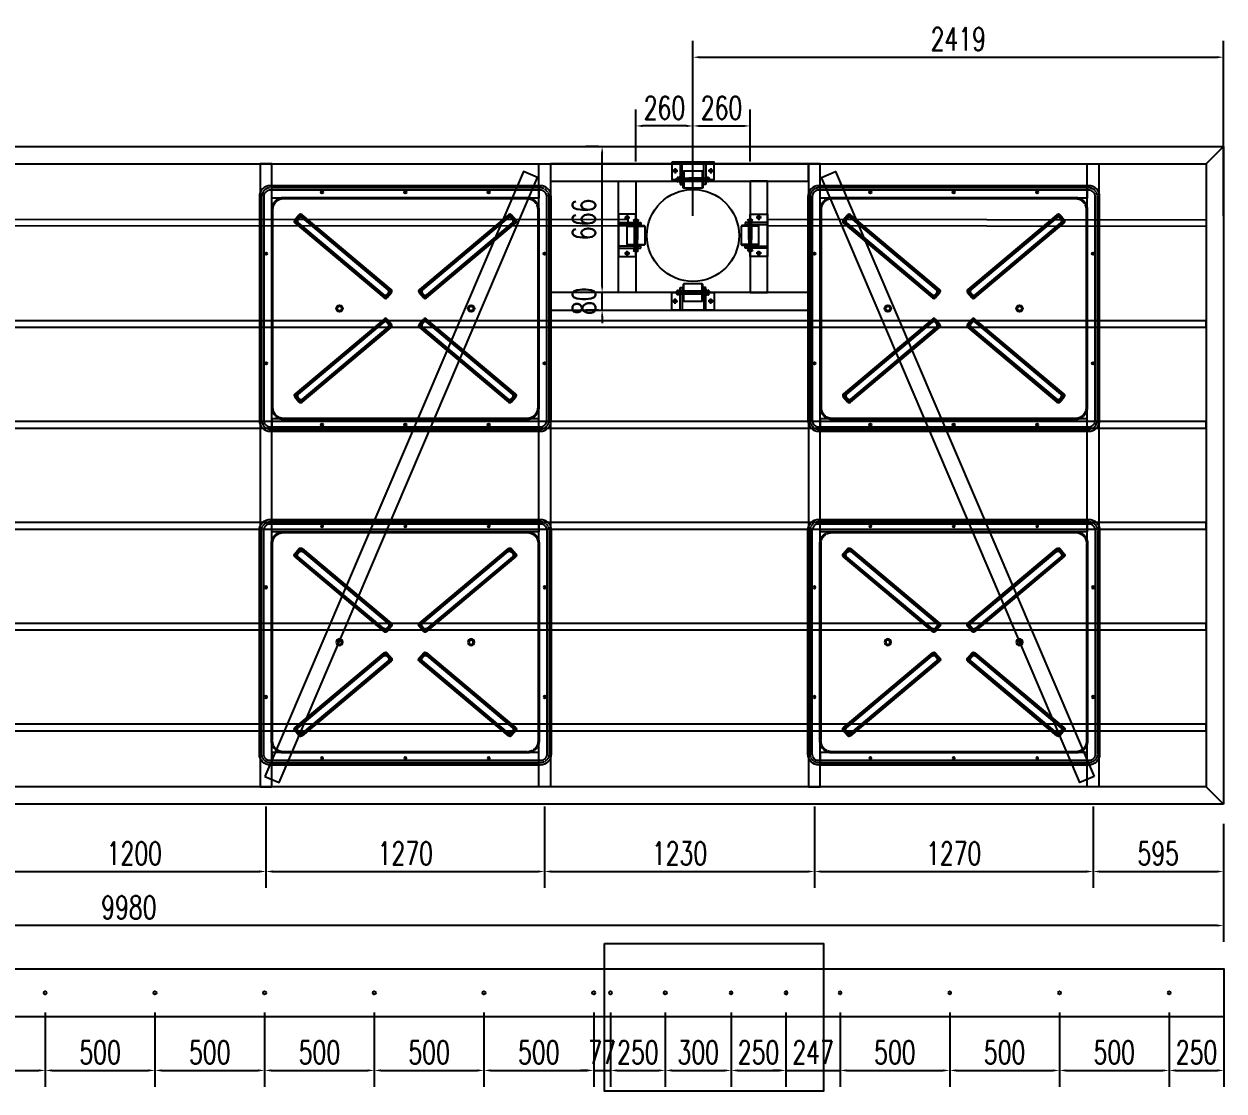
# Model space of a CAD drawing. Header units: millimetres. Extents: x 20612 to 158249, y -13511 to 156976.
# Drawn here: x 87817 to 93287, y 7918 to 12784 of the extents above; entities that cross this region are included whole.
import ezdxf

# ---------------------------------------------------------------- set-up
doc = ezdxf.new("R2010")
doc.units = ezdxf.units.MM
doc.header["$LTSCALE"] = 10
for name, pattern in [('-6_350_HOLE$0$DASH', [0.35, 0.25, -0.1]), ('CENTER2', [28.575, 19.05, -3.175, 3.175, -3.175]), ('DASHED2', [9.525, 6.35, -3.175])]:
    doc.linetypes.add(name, pattern=pattern)
for name, color, linetype in [('W-FLOAT_BOWL浮筒', 253, 'Continuous'), ('W-MOUNTING固定方式', 5, 'Continuous'), ('W-STEEL_FRAME钢架', 3, 'Continuous'), ('W-STEEL_KEEL钢龙骨', 5, 'Continuous')]:
    doc.layers.add(name, color=color, linetype=linetype)
doc.styles.add('STANDARD_T3', font='simplex.shx', dxfattribs={"width": 0.7, "bigfont": 'hztxt.shx'})
doc.dimstyles.new('W&&30', dxfattribs={"dimtxt": 105, "dimasz": 30, "dimexe": 75, "dimexo": 90, "dimgap": 30, "dimtad": 1, "dimdec": 0, "dimzin": 0, "dimdsep": 46, "dimtxsty": 'STANDARD_T3', "dimcen": 0.09, "dimclrd": 1, "dimclre": 1, "dimclrt": 7, "dimazin": 2, "dimtfac": 1, "dimtdec": 0, "dimtix": 1, "dimtmove": 2, "dimatfit": 3, "dimfxl": 100, "dimtolj": 1, "dimtzin": 0, "dimarcsym": 0})

# ---------------------------------------------------------------- blocks, each defined once
blk = doc.blocks.new('*D211')
at = {"color": 1, "lineweight": -2, "transparency": 16777216}
for p, q in [((87719.9, 9214.7), (87719.9, 8843.9)), ((88919.9, 9214.7), (88919.9, 8843.9)), ((87749.9, 8918.9), (88889.9, 8918.9))]:
    blk.add_line(p, q, dxfattribs=at)
at = {"color": 1, "transparency": 16777216}
for points in [[(87749.9, 8923.9), (87749.9, 8913.9), (87719.9, 8918.9)], [(88889.9, 8923.9), (88889.9, 8913.9), (88919.9, 8918.9)]]:
    blk.add_solid(points, dxfattribs=at)
at = {"layer": 'Defpoints', "color": 0, "transparency": 16777216}
for p in [(87719.9, 9304.7), (88919.9, 9304.7), (88919.9, 8918.9)]:
    blk.add_point(p, dxfattribs=at)
at = {"color": 7, "transparency": 16777216, "insert": (88319.9, 9001.4), "char_height": 105, "attachment_point": 5, "style": 'STANDARD_T3'}
blk.add_mtext('\\A1;1200', dxfattribs=at)
blk = doc.blocks.new('*D212')
at = {"color": 1, "lineweight": -2, "transparency": 16777216}
for p, q in [((88919.9, 9214.7), (88919.9, 8843.9)), ((90189.9, 9214.7), (90189.9, 8843.9)), ((88949.9, 8918.9), (90159.9, 8918.9))]:
    blk.add_line(p, q, dxfattribs=at)
at = {"color": 1, "transparency": 16777216}
for points in [[(88949.9, 8923.9), (88949.9, 8913.9), (88919.9, 8918.9)], [(90159.9, 8923.9), (90159.9, 8913.9), (90189.9, 8918.9)]]:
    blk.add_solid(points, dxfattribs=at)
at = {"layer": 'Defpoints', "color": 0, "transparency": 16777216}
for p in [(88919.9, 9304.7), (90189.9, 9304.7), (90189.9, 8918.9)]:
    blk.add_point(p, dxfattribs=at)
at = {"color": 7, "transparency": 16777216, "insert": (89554.9, 9001.4), "char_height": 105, "attachment_point": 5, "style": 'STANDARD_T3'}
blk.add_mtext('\\A1;1270', dxfattribs=at)
blk = doc.blocks.new('*D213')
at = {"color": 1, "lineweight": -2, "transparency": 16777216}
for p, q in [((90189.9, 9214.7), (90189.9, 8843.9)), ((91419.9, 9214.7), (91419.9, 8843.9)), ((90219.9, 8918.9), (91389.9, 8918.9))]:
    blk.add_line(p, q, dxfattribs=at)
at = {"color": 1, "transparency": 16777216}
for points in [[(90219.9, 8923.9), (90219.9, 8913.9), (90189.9, 8918.9)], [(91389.9, 8923.9), (91389.9, 8913.9), (91419.9, 8918.9)]]:
    blk.add_solid(points, dxfattribs=at)
at = {"layer": 'Defpoints', "color": 0, "transparency": 16777216}
for p in [(90189.9, 9304.7), (91419.9, 9304.7), (91419.9, 8918.9)]:
    blk.add_point(p, dxfattribs=at)
at = {"color": 7, "transparency": 16777216, "insert": (90804.9, 9001.4), "char_height": 105, "attachment_point": 5, "style": 'STANDARD_T3'}
blk.add_mtext('\\A1;1230', dxfattribs=at)
blk = doc.blocks.new('*D214')
at = {"color": 1, "lineweight": -2, "transparency": 16777216}
for p, q in [((91419.9, 9214.7), (91419.9, 8843.9)), ((92689.9, 9214.7), (92689.9, 8843.9)), ((91449.9, 8918.9), (92659.9, 8918.9))]:
    blk.add_line(p, q, dxfattribs=at)
at = {"color": 1, "transparency": 16777216}
for points in [[(91449.9, 8923.9), (91449.9, 8913.9), (91419.9, 8918.9)], [(92659.9, 8923.9), (92659.9, 8913.9), (92689.9, 8918.9)]]:
    blk.add_solid(points, dxfattribs=at)
at = {"layer": 'Defpoints', "color": 0, "transparency": 16777216}
for p in [(91419.9, 9304.7), (92689.9, 9304.7), (92689.9, 8918.9)]:
    blk.add_point(p, dxfattribs=at)
at = {"color": 7, "transparency": 16777216, "insert": (92054.9, 9001.4), "char_height": 105, "attachment_point": 5, "style": 'STANDARD_T3'}
blk.add_mtext('\\A1;1270', dxfattribs=at)
blk = doc.blocks.new('1')
at = {"layer": 'W-FLOAT_BOWL浮筒'}
for points in [[(10, -25), (540, -25, 0.414214), (550, -15), (550, 15, 0.414214), (540, 25), (10, 25, 0.414214), (0, 15), (0, -15, 0.414214)], [(15, -20), (535, -20, 0.414214), (545, -10), (545, 10, 0.414214), (535, 20), (15, 20, 0.414214), (5, 10), (5, -10, 0.414214)], [(20, -15), (530, -15, 0.414214), (540, -5), (540, 5, 0.414214), (530, 15), (20, 15, 0.414214), (10, 5), (10, -5, 0.414214)]]:
    blk.add_lwpolyline(points, format="xyb", close=True, dxfattribs=at)
blk = doc.blocks.new('fxpm')
at = {"layer": 'W-FLOAT_BOWL浮筒'}
for points in [[(35.4, -1105.4), (1265.4, -1105.4, 0.414214), (1315.4, -1055.4), (1315.4, -35.4, 0.414214), (1265.4, 14.6), (35.4, 14.6, 0.414214), (-14.6, -35.4), (-14.6, -1055.4, 0.414214)], [(35.4, -1085.4), (1265.4, -1085.4, 0.414214), (1295.4, -1055.4), (1295.4, -35.4, 0.414214), (1265.4, -5.4), (35.4, -5.4, 0.414214), (5.4, -35.4), (5.4, -1055.4, 0.414214)]]:
    blk.add_lwpolyline(points, format="xyb", close=True, dxfattribs=at)
at = {"layer": 'W-FLOAT_BOWL浮筒', "linetype": '-6_350_HOLE$0$DASH', "ltscale": 0.1}
for points in [[(35.4, -1095.4), (1265.4, -1095.4, 0.414214), (1305.4, -1055.4), (1305.4, -35.4, 0.414214), (1265.4, 4.6), (35.4, 4.6, 0.414214), (-4.6, -35.4), (-4.6, -1055.4, 0.414214)], [(95.4, -1050.4), (1205.4, -1050.4, 0.414214), (1260.4, -995.4), (1260.4, -95.4, 0.414214), (1205.4, -40.4), (95.4, -40.4, 0.414214), (40.4, -95.4), (40.4, -995.4, 0.414214)], [(95.4, -1045.4), (1205.4, -1045.4, 0.414214), (1255.4, -995.4), (1255.4, -95.4, 0.414214), (1205.4, -45.4), (95.4, -45.4, 0.414214), (45.4, -95.4), (45.4, -995.4, 0.414214)]]:
    blk.add_lwpolyline(points, format="xyb", close=True, dxfattribs=at)
at = {"layer": 'W-FLOAT_BOWL浮筒'}
for centre, radius in [((270.4, -15.4), 5), ((650.4, -15.4), 5), ((1030.4, -15.4), 5), ((15.4, -295.4), 5), ((1285.4, -295.4), 5), ((350.4, -545.4), 15), ((350.4, -545.4), 10), ((950.4, -545.4), 15), ((950.4, -545.4), 10), ((15.4, -795.4), 5), ((1285.4, -795.4), 5), ((270.4, -1075.4), 5), ((650.4, -1075.4), 5), ((1030.4, -1075.4), 5)]:
    blk.add_circle(centre, radius, dxfattribs=at)
for p, rotation in [((156.1, -130.9), 320.0184917511716), ((723.1, -484.3), 39.98150824882561), ((156.1, -959.8), 39.98150824882561), ((723.1, -606.4), 320.0184917511716)]:
    blk.add_blockref('1', p, dxfattribs=dict(at, rotation=rotation))
blk = doc.blocks.new('*U45')
blk.add_lwpolyline([(-12, 0), (-12, 2.5), (12, 2.5), (12, 0)], close=True)
blk = doc.blocks.new('*U46')
at = {"color": 8, "linetype": 'Continuous', "lineweight": 15}
for p, q in [((-1, 1.9), (-2.1, 1)), ((0, 1.4), (0, -1.4)), ((-1, -1.9), (-2.1, -1))]:
    blk.add_line(p, q, dxfattribs=at)
at = {"color": 7, "linetype": 'Continuous', "lineweight": 15}
for p, q in [((16, 1.4), (0, 1.4)), ((0, 0), (18.5, 0)), ((16, 1.4), (16, 0)), ((18.5, -1.4), (18.5, 0)), ((0, -1.4), (18.5, -1.4))]:
    blk.add_line(p, q, dxfattribs=at)
for centre, radius, start, end in [((-3.2, 0), 2.9, 41.3178, 318.6822), ((-3.2, 0), 1.45, 41.3178, 318.6822), ((0, 2.8), 2.82, 221.3178, 270), ((0, -2.8), 2.82, 90, 138.6822), ((0, 2.8), 1.37, 221.3178, 270), ((0, -2.8), 1.37, 90, 138.6822)]:
    blk.add_arc(centre, radius, start, end, dxfattribs=at)
blk = doc.blocks.new('无头销轴_B型_D12X150')
at = {"color": 0}
for p, q in [((-72, 6), (-72, -6)), ((72, 6), (72, -6))]:
    blk.add_line(p, q, dxfattribs=at)
blk.add_lwpolyline([(-75, 4.3), (-75, -4.3), (-72, -6), (72, -6), (75, -4.3), (75, 4.3), (72, 6), (-72, 6)], close=True, dxfattribs=at)
for centre in [(-69.5, 0), (69.5, 0)]:
    blk.add_circle(centre, 1.6, dxfattribs=at)
blk = doc.blocks.new('A$C1EDE4923')
at = {"color": 3, "linetype": 'CENTER2', "ltscale": 0.5}
for p, q in [((-235, 119.6), (-254, 119.6)), ((-146, 119.6), (-127, 119.6)), ((-284, 79.6), (-260, 79.6)), ((-272, 67.6), (-272, 91.6)), ((-97, 79.6), (-121, 79.6)), ((-109, 67.6), (-109, 91.6))]:
    blk.add_line(p, q, dxfattribs=at)
at = {"linetype": 'DASHED2'}
for p, q in [((-240, 126.1), (-249, 126.1)), ((-240, 113.1), (-249, 113.1)), ((-235.5, 125.9), (-145.5, 125.9)), ((-235.5, 113.3), (-145.5, 113.3)), ((-141, 126.1), (-132, 126.1)), ((-141, 113.1), (-132, 113.1))]:
    blk.add_line(p, q, dxfattribs=at)
at = {"color": 3, "linetype": 'CENTER2'}
blk.add_line((-240.9, 119.6), (-140, 119.6), dxfattribs=at)
for p, q in [((-232.5, 79.6), (-232.5, 159.6)), ((-148.5, 79.6), (-148.5, 159.6))]:
    blk.add_line(p, q)
for points in [[(-94, 39.6), (-94, 119.6), (-287, 119.6), (-287, 39.6)], [(-249, 141.6), (-240, 141.6), (-240, 39.6), (-249, 39.6)], [(-232.5, 159.6), (-148.5, 159.6), (-145.5, 156.6), (-145.5, 82.6), (-148.5, 79.6), (-232.5, 79.6), (-235.5, 82.6), (-235.5, 156.6)], [(-132, 141.6), (-141, 141.6), (-141, 39.6), (-132, 39.6)]]:
    blk.add_lwpolyline(points, close=True)
for centre in [(-272, 79.6), (-109, 79.6)]:
    blk.add_circle(centre, 7)
at = {"xscale": -1}
for name, p, rotation in [('无头销轴_B型_D12X150', (-190.5, 119.6), 180), ('*U46', (-260, 113.6), 270), ('*U45', (-249, 119.6), 90), ('*U45', (-237.5, 119.6), 90)]:
    blk.add_blockref(name, p, dxfattribs=dict(at, rotation=rotation))
for name, p, rotation in [('*U45', (-143.5, 119.6), 270), ('*U45', (-132, 119.6), 270), ('*U46', (-121, 113.6), 90)]:
    blk.add_blockref(name, p, dxfattribs=dict(rotation=rotation))
blk = doc.blocks.new('*U204')
at = {"layer": 'W-STEEL_FRAME钢架'}
for points in [[(-661.5, -1421), (-608.5, -1421), (-608.5, 1421), (-661.5, 1421)], [(661.5, -1421), (608.5, -1421), (608.5, 1421), (661.5, 1421)]]:
    blk.add_lwpolyline(points, close=True, dxfattribs=at)
at = {"layer": 'W-STEEL_FRAME钢架', "color": 2}
for points in [[(-608.5, 1264.5), (608.5, 1264.5), (608.5, 1317.5), (-608.5, 1317.5)], [(-608.5, 257.5), (608.5, 257.5), (608.5, 204.5), (-608.5, 204.5)], [(-608.5, -257.5), (608.5, -257.5), (608.5, -204.5), (-608.5, -204.5)], [(-608.5, -1264.5), (608.5, -1264.5), (608.5, -1317.5), (-608.5, -1317.5)]]:
    blk.add_lwpolyline(points, close=True, dxfattribs=at)
blk = doc.blocks.new('*U205')
at = {"layer": 'W-STEEL_FRAME钢架', "color": 0, "linetype": 'ByBlock', "lineweight": -2, "transparency": 16777216}
for p in [(0, 0), (2500, 0), (5000, 0), (7500, 0)]:
    blk.add_blockref('*U204', p, dxfattribs=at)
blk = doc.blocks.new('*U206')
at = {"layer": 'W-STEEL_KEEL钢龙骨'}
blk.add_lwpolyline([(-4911, 15), (4911, 15), (4911, -15), (-4911, -15)], close=True, dxfattribs=at)
blk = doc.blocks.new('*U207')
at = {"layer": 'W-STEEL_FRAME钢架', "color": 0, "linetype": 'ByBlock', "lineweight": -2, "transparency": 16777216}
for p in [(0, 1840), (0, 1380), (0, 920), (0, 460), (0, 0)]:
    blk.add_blockref('*U206', p, dxfattribs=at)
blk = doc.blocks.new('*D217')
at = {"color": 1, "lineweight": -2, "transparency": 16777216}
for p, q in [((92689.9, 9214.7), (92689.9, 8843.9)), ((93284.9, 9135.7), (93284.9, 8843.9)), ((92719.9, 8918.9), (93254.9, 8918.9))]:
    blk.add_line(p, q, dxfattribs=at)
at = {"color": 1, "transparency": 16777216}
for points in [[(92719.9, 8923.9), (92719.9, 8913.9), (92689.9, 8918.9)], [(93254.9, 8923.9), (93254.9, 8913.9), (93284.9, 8918.9)]]:
    blk.add_solid(points, dxfattribs=at)
at = {"layer": 'Defpoints', "color": 0, "transparency": 16777216}
for p in [(92689.9, 9304.7), (93284.9, 9225.7), (93284.9, 8918.9)]:
    blk.add_point(p, dxfattribs=at)
at = {"color": 7, "transparency": 16777216, "insert": (92987.4, 9001.4), "char_height": 105, "attachment_point": 5, "style": 'STANDARD_T3'}
blk.add_mtext('\\A1;595', dxfattribs=at)
blk = doc.blocks.new('*D218')
at = {"layer": 'Defpoints', "color": 0, "transparency": 16777216}
for p in [(83304.9, 9225.7), (93284.9, 9225.7), (83304.9, 8672.7)]:
    blk.add_point(p, dxfattribs=at)
at = {"layer": 'W-STEEL_FRAME钢架', "color": 1, "lineweight": -2, "transparency": 16777216}
for p, q in [((83304.9, 9135.7), (83304.9, 8597.7)), ((93284.9, 9135.7), (93284.9, 8597.7)), ((93254.9, 8672.7), (83334.9, 8672.7))]:
    blk.add_line(p, q, dxfattribs=at)
at = {"layer": 'W-STEEL_FRAME钢架', "color": 1, "transparency": 16777216}
for points in [[(83334.9, 8677.7), (83334.9, 8667.7), (83304.9, 8672.7)], [(93254.9, 8677.7), (93254.9, 8667.7), (93284.9, 8672.7)]]:
    blk.add_solid(points, dxfattribs=at)
at = {"layer": 'W-STEEL_FRAME钢架', "color": 7, "transparency": 16777216, "insert": (88294.9, 8755.2), "char_height": 105, "attachment_point": 5, "style": 'STANDARD_T3'}
blk.add_mtext('\\A1;9980', dxfattribs=at)
blk = doc.blocks.new('*D220')
at = {"layer": 'Defpoints', "color": 0, "transparency": 16777216}
for p in [(93284.9, 12632.6), (90866.3, 11819.7), (93284.9, 11819.7)]:
    blk.add_point(p, dxfattribs=at)
at = {"layer": 'W-STEEL_FRAME钢架', "color": 1, "lineweight": -2, "transparency": 16777216}
for p, q in [((90866.3, 11909.7), (90866.3, 12707.6)), ((93284.9, 11909.7), (93284.9, 12707.6)), ((90896.3, 12632.6), (93254.9, 12632.6))]:
    blk.add_line(p, q, dxfattribs=at)
at = {"layer": 'W-STEEL_FRAME钢架', "color": 1, "transparency": 16777216}
for points in [[(90896.3, 12637.6), (90896.3, 12627.6), (90866.3, 12632.6)], [(93254.9, 12637.6), (93254.9, 12627.6), (93284.9, 12632.6)]]:
    blk.add_solid(points, dxfattribs=at)
at = {"layer": 'W-STEEL_FRAME钢架', "color": 7, "transparency": 16777216, "insert": (92075.6, 12715.1), "char_height": 105, "attachment_point": 5, "style": 'STANDARD_T3'}
blk.add_mtext('\\A1;2419', dxfattribs=at)
blk = doc.blocks.new('*D221')
at = {"layer": 'Defpoints', "color": 0, "transparency": 16777216}
for p in [(90452.2, 11559.7), (90452.2, 11559.7), (90526.3, 11479.7)]:
    blk.add_point(p, dxfattribs=at)
at = {"layer": 'W-STEEL_FRAME钢架', "color": 1, "lineweight": -2, "transparency": 16777216}
for p, q in [((90452.2, 11589.7), (90452.2, 11619.7)), ((90452.2, 11479.7), (90452.2, 11559.7)), ((90542.2, 11559.7), (90527.2, 11559.7)), ((90436.3, 11479.7), (90377.2, 11479.7)), ((90452.2, 11449.7), (90452.2, 11419.7))]:
    blk.add_line(p, q, dxfattribs=at)
at = {"layer": 'W-STEEL_FRAME钢架', "color": 1, "transparency": 16777216}
for points in [[(90447.2, 11589.7), (90457.2, 11589.7), (90452.2, 11559.7)], [(90447.2, 11449.7), (90457.2, 11449.7), (90452.2, 11479.7)]]:
    blk.add_solid(points, dxfattribs=at)
at = {"layer": 'W-STEEL_FRAME钢架', "color": 7, "transparency": 16777216, "insert": (90369.7, 11519.7), "char_height": 105, "attachment_point": 5, "rotation": 90, "style": 'STANDARD_T3'}
blk.add_mtext('\\A1;80', dxfattribs=at)
blk = doc.blocks.new('*D222')
at = {"layer": 'Defpoints', "color": 0, "transparency": 16777216}
for p in [(90452.2, 12225.7), (90526.3, 12225.7), (90452.2, 11559.7)]:
    blk.add_point(p, dxfattribs=at)
at = {"layer": 'W-STEEL_FRAME钢架', "color": 1, "lineweight": -2, "transparency": 16777216}
for p, q in [((90436.3, 12225.7), (90377.2, 12225.7)), ((90452.2, 11589.7), (90452.2, 12195.7)), ((90542.2, 11559.7), (90527.2, 11559.7))]:
    blk.add_line(p, q, dxfattribs=at)
at = {"layer": 'W-STEEL_FRAME钢架', "color": 1, "transparency": 16777216}
for points in [[(90447.2, 12195.7), (90457.2, 12195.7), (90452.2, 12225.7)], [(90447.2, 11589.7), (90457.2, 11589.7), (90452.2, 11559.7)]]:
    blk.add_solid(points, dxfattribs=at)
at = {"layer": 'W-STEEL_FRAME钢架', "color": 7, "transparency": 16777216, "insert": (90369.7, 11892.7), "char_height": 105, "attachment_point": 5, "rotation": 90, "style": 'STANDARD_T3'}
blk.add_mtext('\\A1;666', dxfattribs=at)
blk = doc.blocks.new('*D223')
at = {"layer": 'Defpoints', "color": 0, "transparency": 16777216}
for p in [(90606.3, 12319.1), (90606.3, 12066.7), (90866.3, 11819.7)]:
    blk.add_point(p, dxfattribs=at)
at = {"layer": 'W-STEEL_FRAME钢架', "color": 1, "lineweight": -2, "transparency": 16777216}
for p, q in [((90606.3, 12156.7), (90606.3, 12394.1)), ((90866.3, 11909.7), (90866.3, 12394.1)), ((90836.3, 12319.1), (90636.3, 12319.1))]:
    blk.add_line(p, q, dxfattribs=at)
at = {"layer": 'W-STEEL_FRAME钢架', "color": 1, "transparency": 16777216}
for points in [[(90636.3, 12324.1), (90636.3, 12314.1), (90606.3, 12319.1)], [(90836.3, 12324.1), (90836.3, 12314.1), (90866.3, 12319.1)]]:
    blk.add_solid(points, dxfattribs=at)
at = {"layer": 'W-STEEL_FRAME钢架', "color": 7, "transparency": 16777216, "insert": (90736.3, 12401.6), "char_height": 105, "attachment_point": 5, "style": 'STANDARD_T3'}
blk.add_mtext('\\A1;260', dxfattribs=at)
blk = doc.blocks.new('*D224')
at = {"layer": 'Defpoints', "color": 0, "transparency": 16777216}
for p in [(91126.3, 12319.1), (91126.3, 12066.7), (90866.3, 11819.7)]:
    blk.add_point(p, dxfattribs=at)
at = {"layer": 'W-STEEL_FRAME钢架', "color": 1, "lineweight": -2, "transparency": 16777216}
for p, q in [((90866.3, 11909.7), (90866.3, 12394.1)), ((91126.3, 12156.7), (91126.3, 12394.1)), ((90896.3, 12319.1), (91096.3, 12319.1))]:
    blk.add_line(p, q, dxfattribs=at)
at = {"layer": 'W-STEEL_FRAME钢架', "color": 1, "transparency": 16777216}
for points in [[(90896.3, 12324.1), (90896.3, 12314.1), (90866.3, 12319.1)], [(91096.3, 12324.1), (91096.3, 12314.1), (91126.3, 12319.1)]]:
    blk.add_solid(points, dxfattribs=at)
at = {"layer": 'W-STEEL_FRAME钢架', "color": 7, "transparency": 16777216, "insert": (90996.3, 12401.6), "char_height": 105, "attachment_point": 5, "style": 'STANDARD_T3'}
blk.add_mtext('\\A1;260', dxfattribs=at)
blk = doc.blocks.new('*U305')
blk.add_circle((0, 0), 7)
blk = doc.blocks.new('*U306')
at = {"color": 0, "linetype": 'ByBlock', "lineweight": -2, "transparency": 16777216}
for p in [(0, 0), (500, 0), (1000, 0), (1500, 0), (2000, 0), (2500, 0), (3000, 0), (3500, 0), (4000, 0), (4500, 0), (5000, 0), (5500, 0), (6000, 0), (6500, 0), (7000, 0)]:
    blk.add_blockref('*U305', p, dxfattribs=at)
blk = doc.blocks.new('*U307')
blk.add_circle((0, 0), 7)
blk = doc.blocks.new('*U308')
at = {"color": 0, "linetype": 'ByBlock', "lineweight": -2, "transparency": 16777216}
for p in [(0, 0), (500, 0), (1000, 0), (1500, 0)]:
    blk.add_blockref('*U307', p, dxfattribs=at)
blk = doc.blocks.new('*D318')
at = {"color": 1, "lineweight": -2, "transparency": 16777216}
for p, q in [((87413.6, 8275.6), (87413.6, 7936.7)), ((87913.6, 8275.6), (87913.6, 7936.7)), ((87443.6, 8011.7), (87883.6, 8011.7))]:
    blk.add_line(p, q, dxfattribs=at)
at = {"color": 1, "transparency": 16777216}
for points in [[(87443.6, 8016.7), (87443.6, 8006.7), (87413.6, 8011.7)], [(87883.6, 8016.7), (87883.6, 8006.7), (87913.6, 8011.7)]]:
    blk.add_solid(points, dxfattribs=at)
at = {"layer": 'Defpoints', "color": 0, "transparency": 16777216}
for p in [(87413.6, 8365.6), (87913.6, 8365.6), (87913.6, 8011.7)]:
    blk.add_point(p, dxfattribs=at)
at = {"color": 7, "transparency": 16777216, "insert": (87663.6, 8094.2), "char_height": 105, "attachment_point": 5, "style": 'STANDARD_T3'}
blk.add_mtext('\\A1;500', dxfattribs=at)
blk = doc.blocks.new('*D319')
at = {"color": 1, "lineweight": -2, "transparency": 16777216}
for p, q in [((87913.6, 8275.6), (87913.6, 7936.7)), ((88413.6, 8275.6), (88413.6, 7936.7)), ((87943.6, 8011.7), (88383.6, 8011.7))]:
    blk.add_line(p, q, dxfattribs=at)
at = {"color": 1, "transparency": 16777216}
for points in [[(87943.6, 8016.7), (87943.6, 8006.7), (87913.6, 8011.7)], [(88383.6, 8016.7), (88383.6, 8006.7), (88413.6, 8011.7)]]:
    blk.add_solid(points, dxfattribs=at)
at = {"layer": 'Defpoints', "color": 0, "transparency": 16777216}
for p in [(87913.6, 8365.6), (88413.6, 8365.6), (88413.6, 8011.7)]:
    blk.add_point(p, dxfattribs=at)
at = {"color": 7, "transparency": 16777216, "insert": (88163.6, 8094.2), "char_height": 105, "attachment_point": 5, "style": 'STANDARD_T3'}
blk.add_mtext('\\A1;500', dxfattribs=at)
blk = doc.blocks.new('*D320')
at = {"color": 1, "lineweight": -2, "transparency": 16777216}
for p, q in [((88413.6, 8275.6), (88413.6, 7936.7)), ((88913.6, 8275.6), (88913.6, 7936.7)), ((88443.6, 8011.7), (88883.6, 8011.7))]:
    blk.add_line(p, q, dxfattribs=at)
at = {"color": 1, "transparency": 16777216}
for points in [[(88443.6, 8016.7), (88443.6, 8006.7), (88413.6, 8011.7)], [(88883.6, 8016.7), (88883.6, 8006.7), (88913.6, 8011.7)]]:
    blk.add_solid(points, dxfattribs=at)
at = {"layer": 'Defpoints', "color": 0, "transparency": 16777216}
for p in [(88413.6, 8365.6), (88913.6, 8365.6), (88913.6, 8011.7)]:
    blk.add_point(p, dxfattribs=at)
at = {"color": 7, "transparency": 16777216, "insert": (88663.6, 8094.2), "char_height": 105, "attachment_point": 5, "style": 'STANDARD_T3'}
blk.add_mtext('\\A1;500', dxfattribs=at)
blk = doc.blocks.new('*D321')
at = {"color": 1, "lineweight": -2, "transparency": 16777216}
for p, q in [((88913.6, 8275.6), (88913.6, 7936.7)), ((89413.6, 8275.6), (89413.6, 7936.7)), ((88943.6, 8011.7), (89383.6, 8011.7))]:
    blk.add_line(p, q, dxfattribs=at)
at = {"color": 1, "transparency": 16777216}
for points in [[(88943.6, 8016.7), (88943.6, 8006.7), (88913.6, 8011.7)], [(89383.6, 8016.7), (89383.6, 8006.7), (89413.6, 8011.7)]]:
    blk.add_solid(points, dxfattribs=at)
at = {"layer": 'Defpoints', "color": 0, "transparency": 16777216}
for p in [(88913.6, 8365.6), (89413.6, 8365.6), (89413.6, 8011.7)]:
    blk.add_point(p, dxfattribs=at)
at = {"color": 7, "transparency": 16777216, "insert": (89163.6, 8094.2), "char_height": 105, "attachment_point": 5, "style": 'STANDARD_T3'}
blk.add_mtext('\\A1;500', dxfattribs=at)
blk = doc.blocks.new('*D322')
at = {"color": 1, "lineweight": -2, "transparency": 16777216}
for p, q in [((89413.6, 8275.6), (89413.6, 7936.7)), ((89913.6, 8275.6), (89913.6, 7936.7)), ((89443.6, 8011.7), (89883.6, 8011.7))]:
    blk.add_line(p, q, dxfattribs=at)
at = {"color": 1, "transparency": 16777216}
for points in [[(89443.6, 8016.7), (89443.6, 8006.7), (89413.6, 8011.7)], [(89883.6, 8016.7), (89883.6, 8006.7), (89913.6, 8011.7)]]:
    blk.add_solid(points, dxfattribs=at)
at = {"layer": 'Defpoints', "color": 0, "transparency": 16777216}
for p in [(89413.6, 8365.6), (89913.6, 8365.6), (89913.6, 8011.7)]:
    blk.add_point(p, dxfattribs=at)
at = {"color": 7, "transparency": 16777216, "insert": (89663.6, 8094.2), "char_height": 105, "attachment_point": 5, "style": 'STANDARD_T3'}
blk.add_mtext('\\A1;500', dxfattribs=at)
blk = doc.blocks.new('*D323')
at = {"color": 1, "lineweight": -2, "transparency": 16777216}
for p, q in [((89913.6, 8275.6), (89913.6, 7936.7)), ((90413.6, 8275.6), (90413.6, 7936.7)), ((89943.6, 8011.7), (90383.6, 8011.7))]:
    blk.add_line(p, q, dxfattribs=at)
at = {"color": 1, "transparency": 16777216}
for points in [[(89943.6, 8016.7), (89943.6, 8006.7), (89913.6, 8011.7)], [(90383.6, 8016.7), (90383.6, 8006.7), (90413.6, 8011.7)]]:
    blk.add_solid(points, dxfattribs=at)
at = {"layer": 'Defpoints', "color": 0, "transparency": 16777216}
for p in [(89913.6, 8365.6), (90413.6, 8365.6), (90413.6, 8011.7)]:
    blk.add_point(p, dxfattribs=at)
at = {"color": 7, "transparency": 16777216, "insert": (90163.6, 8094.2), "char_height": 105, "attachment_point": 5, "style": 'STANDARD_T3'}
blk.add_mtext('\\A1;500', dxfattribs=at)
blk = doc.blocks.new('*D324')
at = {"color": 1, "lineweight": -2, "transparency": 16777216}
for p, q in [((91536.9, 8275.6), (91536.9, 7936.7)), ((92036.9, 8275.6), (92036.9, 7936.7)), ((91566.9, 8011.7), (92006.9, 8011.7))]:
    blk.add_line(p, q, dxfattribs=at)
at = {"color": 1, "transparency": 16777216}
for points in [[(91566.9, 8016.7), (91566.9, 8006.7), (91536.9, 8011.7)], [(92006.9, 8016.7), (92006.9, 8006.7), (92036.9, 8011.7)]]:
    blk.add_solid(points, dxfattribs=at)
at = {"layer": 'Defpoints', "color": 0, "transparency": 16777216}
for p in [(91536.9, 8365.6), (92036.9, 8365.6), (92036.9, 8011.7)]:
    blk.add_point(p, dxfattribs=at)
at = {"color": 7, "transparency": 16777216, "insert": (91786.9, 8094.2), "char_height": 105, "attachment_point": 5, "style": 'STANDARD_T3'}
blk.add_mtext('\\A1;500', dxfattribs=at)
blk = doc.blocks.new('*D325')
at = {"color": 1, "lineweight": -2, "transparency": 16777216}
for p, q in [((92036.9, 8275.6), (92036.9, 7936.7)), ((92536.9, 8275.6), (92536.9, 7936.7)), ((92066.9, 8011.7), (92506.9, 8011.7))]:
    blk.add_line(p, q, dxfattribs=at)
at = {"color": 1, "transparency": 16777216}
for points in [[(92066.9, 8016.7), (92066.9, 8006.7), (92036.9, 8011.7)], [(92506.9, 8016.7), (92506.9, 8006.7), (92536.9, 8011.7)]]:
    blk.add_solid(points, dxfattribs=at)
at = {"layer": 'Defpoints', "color": 0, "transparency": 16777216}
for p in [(92036.9, 8365.6), (92536.9, 8365.6), (92536.9, 8011.7)]:
    blk.add_point(p, dxfattribs=at)
at = {"color": 7, "transparency": 16777216, "insert": (92286.9, 8094.2), "char_height": 105, "attachment_point": 5, "style": 'STANDARD_T3'}
blk.add_mtext('\\A1;500', dxfattribs=at)
blk = doc.blocks.new('*D326')
at = {"color": 1, "lineweight": -2, "transparency": 16777216}
for p, q in [((92536.9, 8275.6), (92536.9, 7936.7)), ((93036.9, 8275.6), (93036.9, 7936.7)), ((92566.9, 8011.7), (93006.9, 8011.7))]:
    blk.add_line(p, q, dxfattribs=at)
at = {"color": 1, "transparency": 16777216}
for points in [[(92566.9, 8016.7), (92566.9, 8006.7), (92536.9, 8011.7)], [(93006.9, 8016.7), (93006.9, 8006.7), (93036.9, 8011.7)]]:
    blk.add_solid(points, dxfattribs=at)
at = {"layer": 'Defpoints', "color": 0, "transparency": 16777216}
for p in [(92536.9, 8365.6), (93036.9, 8365.6), (93036.9, 8011.7)]:
    blk.add_point(p, dxfattribs=at)
at = {"color": 7, "transparency": 16777216, "insert": (92786.9, 8094.2), "char_height": 105, "attachment_point": 5, "style": 'STANDARD_T3'}
blk.add_mtext('\\A1;500', dxfattribs=at)
blk = doc.blocks.new('*D350')
at = {"color": 1, "lineweight": -2, "transparency": 16777216}
for p, q in [((90413.6, 8275.6), (90413.6, 7936.7)), ((90490.2, 8275.6), (90490.2, 7936.7)), ((90383.6, 8011.7), (90353.6, 8011.7)), ((90413.6, 8011.7), (90490.2, 8011.7)), ((90520.2, 8011.7), (90550.2, 8011.7))]:
    blk.add_line(p, q, dxfattribs=at)
at = {"color": 1, "transparency": 16777216}
for points in [[(90383.6, 8016.7), (90383.6, 8006.7), (90413.6, 8011.7)], [(90520.2, 8016.7), (90520.2, 8006.7), (90490.2, 8011.7)]]:
    blk.add_solid(points, dxfattribs=at)
at = {"layer": 'Defpoints', "color": 0, "transparency": 16777216}
for p in [(90413.6, 8365.6), (90490.2, 8365.6), (90490.2, 8011.7)]:
    blk.add_point(p, dxfattribs=at)
at = {"color": 7, "transparency": 16777216, "insert": (90451.9, 8094.2), "char_height": 105, "attachment_point": 5, "style": 'STANDARD_T3'}
blk.add_mtext('\\A1;77', dxfattribs=at)
blk = doc.blocks.new('*D351')
at = {"color": 1, "lineweight": -2, "transparency": 16777216}
for p, q in [((90490.2, 8275.6), (90490.2, 7936.7)), ((90740.2, 8275.6), (90740.2, 7936.7)), ((90520.2, 8011.7), (90710.2, 8011.7))]:
    blk.add_line(p, q, dxfattribs=at)
at = {"color": 1, "transparency": 16777216}
for points in [[(90520.2, 8016.7), (90520.2, 8006.7), (90490.2, 8011.7)], [(90710.2, 8016.7), (90710.2, 8006.7), (90740.2, 8011.7)]]:
    blk.add_solid(points, dxfattribs=at)
at = {"layer": 'Defpoints', "color": 0, "transparency": 16777216}
for p in [(90490.2, 8365.6), (90740.2, 8365.6), (90740.2, 8011.7)]:
    blk.add_point(p, dxfattribs=at)
at = {"color": 7, "transparency": 16777216, "insert": (90615.2, 8094.2), "char_height": 105, "attachment_point": 5, "style": 'STANDARD_T3'}
blk.add_mtext('\\A1;250', dxfattribs=at)
blk = doc.blocks.new('*D352')
at = {"color": 1, "lineweight": -2, "transparency": 16777216}
for p, q in [((90740.2, 8275.6), (90740.2, 7936.7)), ((91040.2, 8275.6), (91040.2, 7936.7)), ((90770.2, 8011.7), (91010.2, 8011.7))]:
    blk.add_line(p, q, dxfattribs=at)
at = {"color": 1, "transparency": 16777216}
for points in [[(90770.2, 8016.7), (90770.2, 8006.7), (90740.2, 8011.7)], [(91010.2, 8016.7), (91010.2, 8006.7), (91040.2, 8011.7)]]:
    blk.add_solid(points, dxfattribs=at)
at = {"layer": 'Defpoints', "color": 0, "transparency": 16777216}
for p in [(90740.2, 8365.6), (91040.2, 8365.6), (91040.2, 8011.7)]:
    blk.add_point(p, dxfattribs=at)
at = {"color": 7, "transparency": 16777216, "insert": (90890.2, 8094.2), "char_height": 105, "attachment_point": 5, "style": 'STANDARD_T3'}
blk.add_mtext('\\A1;300', dxfattribs=at)
blk = doc.blocks.new('*D353')
at = {"color": 1, "lineweight": -2, "transparency": 16777216}
for p, q in [((91040.2, 8275.6), (91040.2, 7936.7)), ((91290.2, 8275.6), (91290.2, 7936.7)), ((91070.2, 8011.7), (91260.2, 8011.7))]:
    blk.add_line(p, q, dxfattribs=at)
at = {"color": 1, "transparency": 16777216}
for points in [[(91070.2, 8016.7), (91070.2, 8006.7), (91040.2, 8011.7)], [(91260.2, 8016.7), (91260.2, 8006.7), (91290.2, 8011.7)]]:
    blk.add_solid(points, dxfattribs=at)
at = {"layer": 'Defpoints', "color": 0, "transparency": 16777216}
for p in [(91040.2, 8365.6), (91290.2, 8365.6), (91290.2, 8011.7)]:
    blk.add_point(p, dxfattribs=at)
at = {"color": 7, "transparency": 16777216, "insert": (91165.2, 8094.2), "char_height": 105, "attachment_point": 5, "style": 'STANDARD_T3'}
blk.add_mtext('\\A1;250', dxfattribs=at)
blk = doc.blocks.new('*D354')
at = {"color": 1, "lineweight": -2, "transparency": 16777216}
for p, q in [((91290.2, 8275.6), (91290.2, 7936.7)), ((91536.9, 8275.6), (91536.9, 7936.7)), ((91260.2, 8011.7), (91230.2, 8011.7)), ((91290.2, 8011.7), (91536.9, 8011.7)), ((91566.9, 8011.7), (91596.9, 8011.7))]:
    blk.add_line(p, q, dxfattribs=at)
at = {"color": 1, "transparency": 16777216}
for points in [[(91260.2, 8016.7), (91260.2, 8006.7), (91290.2, 8011.7)], [(91566.9, 8016.7), (91566.9, 8006.7), (91536.9, 8011.7)]]:
    blk.add_solid(points, dxfattribs=at)
at = {"layer": 'Defpoints', "color": 0, "transparency": 16777216}
for p in [(91290.2, 8365.6), (91536.9, 8365.6), (91536.9, 8011.7)]:
    blk.add_point(p, dxfattribs=at)
at = {"color": 7, "transparency": 16777216, "insert": (91413.6, 8094.2), "char_height": 105, "attachment_point": 5, "style": 'STANDARD_T3'}
blk.add_mtext('\\A1;247', dxfattribs=at)
blk = doc.blocks.new('*U367')
blk.add_circle((0, 0), 7)
blk = doc.blocks.new('*U368')
at = {"color": 0, "linetype": 'ByBlock', "lineweight": -2, "transparency": 16777216}
for p in [(0, 0), (250, 0)]:
    blk.add_blockref('*U367', p, dxfattribs=at)
blk = doc.blocks.new('*U369')
blk.add_circle((0, 0), 7)
blk = doc.blocks.new('*U370')
at = {"color": 0, "linetype": 'ByBlock', "lineweight": -2, "transparency": 16777216}
for p in [(0, 0), (250, 0)]:
    blk.add_blockref('*U369', p, dxfattribs=at)
blk = doc.blocks.new('*D371')
at = {"color": 1, "lineweight": -2, "transparency": 16777216}
for p, q in [((93036.9, 8275.6), (93036.9, 7936.7)), ((93286.9, 8275.6), (93286.9, 7936.7)), ((93066.9, 8011.7), (93256.9, 8011.7))]:
    blk.add_line(p, q, dxfattribs=at)
at = {"color": 1, "transparency": 16777216}
for points in [[(93066.9, 8016.7), (93066.9, 8006.7), (93036.9, 8011.7)], [(93256.9, 8016.7), (93256.9, 8006.7), (93286.9, 8011.7)]]:
    blk.add_solid(points, dxfattribs=at)
at = {"layer": 'Defpoints', "color": 0, "transparency": 16777216}
for p in [(93036.9, 8365.6), (93286.9, 8365.6), (93286.9, 8011.7)]:
    blk.add_point(p, dxfattribs=at)
at = {"color": 7, "transparency": 16777216, "insert": (93161.9, 8094.2), "char_height": 105, "attachment_point": 5, "style": 'STANDARD_T3'}
blk.add_mtext('\\A1;250', dxfattribs=at)

msp = doc.modelspace()

# ---------------------------------------------------------------- linework, layer by layer
msp.add_lwpolyline([(90462.8, 8591.2), (91461.3, 8591.2), (91461.3, 7917.9), (90462.8, 7917.9)], close=True)
at = {"layer": 'W-MOUNTING固定方式'}
for p, q in [((91363.4, 12146.7), (91124.9, 12146.7)), ((90246.4, 12066.7), (91363.4, 12066.7))]:
    msp.add_line(p, q, dxfattribs=at)
msp.add_circle((90866.3, 11819.7), 210, dxfattribs=at)
at = {"layer": 'W-STEEL_FRAME钢架'}
for p, q in [((93205.9, 12146.7), (93284.9, 12225.7)), ((93205.9, 9304.7), (93284.9, 9225.7))]:
    msp.add_line(p, q, dxfattribs=at)
at = {"layer": 'W-STEEL_FRAME钢架', "color": 2}
msp.add_line((91485.8, 12046.7), (91485.8, 12046.7), dxfattribs=at)
at = {"layer": 'W-STEEL_FRAME钢架'}
for points in [[(93284.9, 9225.7), (83304.9, 9225.7), (83304.9, 12225.7), (93284.9, 12225.7)], [(93205.9, 9304.7), (83383.9, 9304.7), (83383.9, 12146.7), (93205.9, 12146.7)], [(91393.4, 12146.7), (90216.4, 12146.7), (90216.4, 12066.7), (91393.4, 12066.7)], [(90526.3, 12066.7), (90606.3, 12066.7), (90606.3, 11559.7), (90526.3, 11559.7)], [(91206.3, 12066.7), (91126.3, 12066.7), (91126.3, 11559.7), (91206.3, 11559.7)], [(91393.4, 11559.7), (90216.4, 11559.7), (90216.4, 11479.7), (91393.4, 11479.7)], [(83306.9, 8475.6), (93286.9, 8475.6), (93286.9, 8255.6), (83306.9, 8255.6)]]:
    msp.add_lwpolyline(points, close=True, dxfattribs=at)
at = {"layer": 'W-STEEL_FRAME钢架', "color": 6}
for points in [[(88915, 9352.8), (88979.4, 9325.3), (90157.7, 12084.2), (90093.4, 12111.7)], [(92694.8, 9352.8), (92630.4, 9325.3), (91452.1, 12084.2), (91516.5, 12111.7)]]:
    msp.add_lwpolyline(points, close=True, dxfattribs=at)
at = {"layer": 'W-STEEL_KEEL钢龙骨'}
for points in [[(90569.3, 11863.2), (83383.9, 11860.7), (83383.9, 11890.7), (90569.3, 11893.2)], [(93205.9, 11860.7), (91206.3, 11863.2), (91206.3, 11893.2), (93205.9, 11890.7)]]:
    msp.add_lwpolyline(points, close=True, dxfattribs=at)

# ---------------------------------------------------------------- block references
at = {"color": 6, "lineweight": 5, "extrusion": (0, 0, -1), "xscale": -1, "zscale": -1}
for p, rotation in [((-90675.8, 12194.2), 180), ((-90486.8, 11629.2), 90)]:
    msp.add_blockref('A$C1EDE4923', p, dxfattribs=dict(at, rotation=rotation))
at = {"color": 6, "lineweight": 5, "extrusion": (0, 0, -1), "zscale": -1, "rotation": 270}
msp.add_blockref('A$C1EDE4923', (-91245.9, 11629.2), dxfattribs=at)
at = {"color": 6, "lineweight": 5, "extrusion": (0, 0, -1), "zscale": -1}
msp.add_blockref('A$C1EDE4923', (-90675.8, 11440.1), dxfattribs=at)
for name, p in [('*U306', (83413.6, 8365.6)), ('*U368', (90490.2, 8365.6))]:
    msp.add_blockref(name, p)
at = {"xscale": -1}
for name, p in [('*U370', (91290.2, 8365.6)), ('*U308', (93036.9, 8365.6))]:
    msp.add_blockref(name, p, dxfattribs=at)
at = {"layer": 'W-FLOAT_BOWL浮筒'}
for p in [(88904.6, 12032), (91404.6, 12032)]:
    msp.add_blockref('fxpm', p, dxfattribs=at)
at = {"layer": 'W-FLOAT_BOWL浮筒', "xscale": -1, "rotation": 180}
for p in [(88904.6, 9419.3), (91404.6, 9419.3)]:
    msp.add_blockref('fxpm', p, dxfattribs=at)
at = {"layer": 'W-STEEL_FRAME钢架', "xscale": -1}
for name, p in [('*U205', (92054.9, 10725.7)), ('*U207', (88294.9, 9575.7))]:
    msp.add_blockref(name, p, dxfattribs=at)

# ---------------------------------------------------------------- dimensions: what is measured, and where the dimension line sits
for base, p1, p2, picture, middle in [((88919.9, 8918.9), (87719.9, 9304.7), (88919.9, 9304.7), '*D211', (88319.9, 9001.4)), ((90189.9, 8918.9), (88919.9, 9304.7), (90189.9, 9304.7), '*D212', (89554.9, 9001.4)), ((91419.9, 8918.9), (90189.9, 9304.7), (91419.9, 9304.7), '*D213', (90804.9, 9001.4)), ((92689.9, 8918.9), (91419.9, 9304.7), (92689.9, 9304.7), '*D214', (92054.9, 9001.4)), ((93284.9, 8918.9), (92689.9, 9304.7), (93284.9, 9225.7), '*D217', (92987.4, 9001.4)), ((87913.6, 8011.7), (87413.6, 8365.6), (87913.6, 8365.6), '*D318', (87663.6, 8094.2)), ((88413.6, 8011.7), (87913.6, 8365.6), (88413.6, 8365.6), '*D319', (88163.6, 8094.2)), ((88913.6, 8011.7), (88413.6, 8365.6), (88913.6, 8365.6), '*D320', (88663.6, 8094.2)), ((89413.6, 8011.7), (88913.6, 8365.6), (89413.6, 8365.6), '*D321', (89163.6, 8094.2)), ((89913.6, 8011.7), (89413.6, 8365.6), (89913.6, 8365.6), '*D322', (89663.6, 8094.2)), ((90413.6, 8011.7), (89913.6, 8365.6), (90413.6, 8365.6), '*D323', (90163.6, 8094.2)), ((90490.2, 8011.7), (90413.6, 8365.6), (90490.2, 8365.6), '*D350', (90451.9, 8094.2)), ((90740.2, 8011.7), (90490.2, 8365.6), (90740.2, 8365.6), '*D351', (90615.2, 8094.2)), ((91040.2, 8011.7), (90740.2, 8365.6), (91040.2, 8365.6), '*D352', (90890.2, 8094.2)), ((91290.2, 8011.7), (91040.2, 8365.6), (91290.2, 8365.6), '*D353', (91165.2, 8094.2)), ((91536.9, 8011.7), (91290.2, 8365.6), (91536.9, 8365.6), '*D354', (91413.6, 8094.2)), ((92036.9, 8011.7), (91536.9, 8365.6), (92036.9, 8365.6), '*D324', (91786.9, 8094.2)), ((92536.9, 8011.7), (92036.9, 8365.6), (92536.9, 8365.6), '*D325', (92286.9, 8094.2)), ((93036.9, 8011.7), (92536.9, 8365.6), (93036.9, 8365.6), '*D326', (92786.9, 8094.2)), ((93286.9, 8011.7), (93036.9, 8365.6), (93286.9, 8365.6), '*D371', (93161.9, 8094.2))]:
    dim = msp.add_linear_dim(base=base, p1=p1, p2=p2, dimstyle='W&&30')
    dim.commit()
    dim.dimension.update_dxf_attribs({"geometry": picture, "text_midpoint": middle})
at = {"layer": 'W-STEEL_FRAME钢架'}
for base, p1, p2, picture, middle in [((93284.9, 12632.6), (90866.3, 11819.7), (93284.9, 11819.7), '*D220', (92075.6, 12715.1)), ((90606.3, 12319.1), (90866.3, 11819.7), (90606.3, 12066.7), '*D223', (90736.3, 12401.6)), ((91126.3, 12319.1), (90866.3, 11819.7), (91126.3, 12066.7), '*D224', (90996.3, 12401.6)), ((83304.9, 8672.7), (93284.9, 9225.7), (83304.9, 9225.7), '*D218', (88294.9, 8755.2))]:
    dim = msp.add_linear_dim(base=base, p1=p1, p2=p2, dimstyle='W&&30', dxfattribs=at)
    dim.commit()
    dim.dimension.update_dxf_attribs({"geometry": picture, "text_midpoint": middle})
for base, p1, p2, picture, middle in [((90452.2, 12225.7), (90452.2, 11559.7), (90526.3, 12225.7), '*D222', (90369.7, 11892.7)), ((90452.2, 11559.7), (90526.3, 11479.7), (90452.2, 11559.7), '*D221', (90369.7, 11519.7))]:
    dim = msp.add_linear_dim(base=base, p1=p1, p2=p2, angle=90, dimstyle='W&&30', dxfattribs=at)
    dim.commit()
    dim.dimension.update_dxf_attribs({"geometry": picture, "text_midpoint": middle})

doc.saveas('drawing.dxf')
